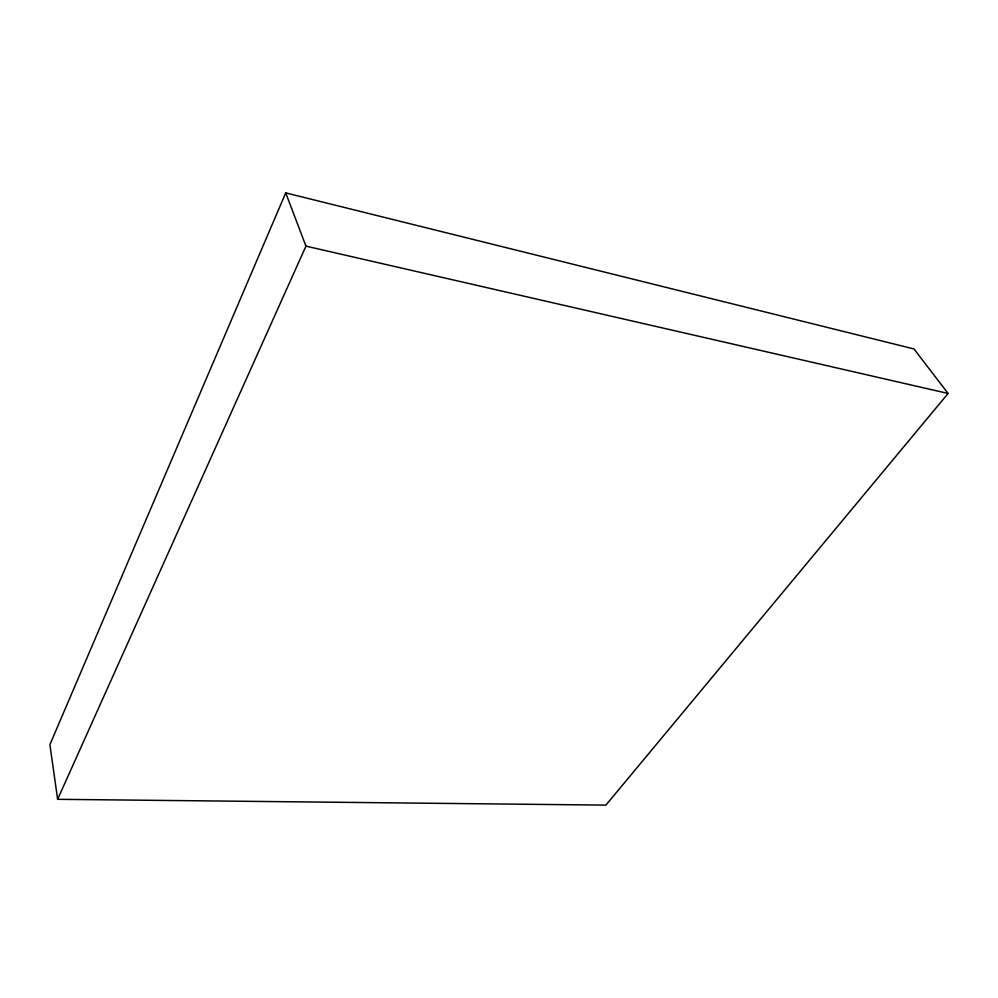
<?xml version="1.0" encoding="UTF-8"?>
<svg xmlns="http://www.w3.org/2000/svg" width="998" height="998" viewBox="0 0 998 998"><rect width="100%" height="100%" fill="white"/><g stroke="black" fill="none" stroke-linecap="round" stroke-linejoin="round"><path stroke-width="1.5" d="M285.715 192.888L49.9 744.633L57.635 799.311L605.898 805.112L948.1 393.462L913.981 348.951L285.715 192.888L305.949 246.144L57.635 799.311M305.949 246.144L948.1 393.462"/></g></svg>
